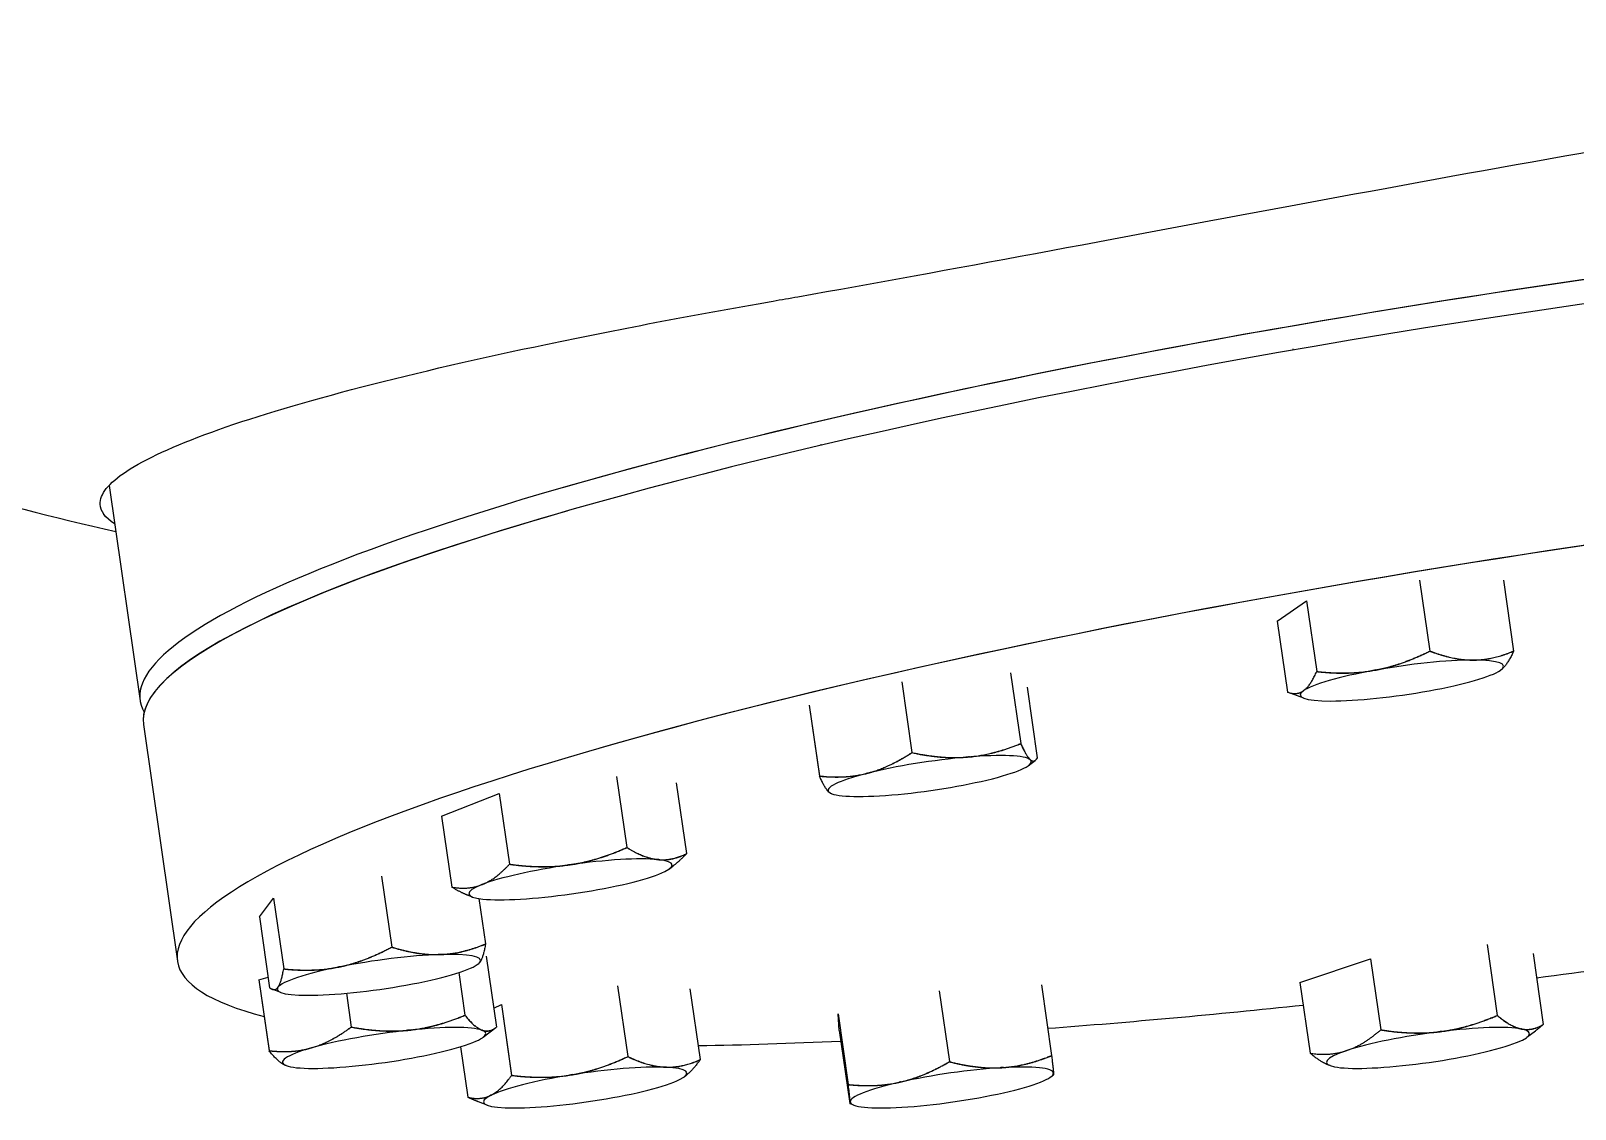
# Model space of a CAD drawing. Header units: inches. Extents: x -883 to 808, y -248 to 1051.
# Drawn here: x -413.16 to -405.17, y 642.11 to 647.69 of the extents above; entities that cross this region are included whole.
import ezdxf

# ---------------------------------------------------------------- set-up
doc = ezdxf.new("R2010")
doc.units = ezdxf.units.IN
doc.header["$MEASUREMENT"] = 0
doc.layers.get('0').update_dxf_attribs({"linetype": 'CONTINUOUS'})
doc.layers.add('EQUIPMENT - COMPRESSORS', color=41, linetype='CONTINUOUS')

# ---------------------------------------------------------------- blocks, each defined once
blk = doc.blocks.new('A$Cb802d3fd')
for p, q in [((5.2998, 30.2728), (4.1853, 30.1125)), ((4.0628, 30.0949), (2.8379, 29.9187)), ((2.7407, 29.4976), (2.3738, 29.4448)), ((2.7407, 29.4975), (2.3743, 29.4448)), ((2.7407, 29.4975), (2.3743, 29.4448)), ((3.067, 29.495), (2.7001, 29.4422)), ((2.7407, 29.4976), (2.7544, 29.45)), ((3.067, 29.495), (3.1641, 29.4219)), ((2.675, 29.3838), (2.692, 29.4285)), ((3.1641, 29.4219), (2.7971, 29.3691)), ((3.1641, 29.4218), (2.7976, 29.3691)), ((3.1641, 29.4218), (2.7976, 29.3691)), ((3.1641, 29.4219), (3.1641, 29.4218)), ((2.2969, 29.3569), (2.2969, 29.3569)), ((2.6712, 29.0449), (2.4961, 29.0197)), ((2.6712, 29.0449), (2.4966, 29.0197)), ((2.6712, 29.0449), (2.4966, 29.0197)), ((3.2771, 28.8631), (2.9106, 28.8104)), ((3.2771, 28.8631), (2.9106, 28.8104)), ((2.9106, 28.8104), (2.9101, 28.8104)), ((3.5876, 28.5522), (3.2207, 28.4995)), ((3.5876, 28.5522), (3.7058, 28.2539)), ((2.3944, 28.4543), (2.1333, 28.4168)), ((2.7782, 28.4633), (2.5577, 28.4316)), ((2.7782, 28.4633), (2.5577, 28.4316)), ((2.5577, 28.4316), (2.5572, 28.4316)), ((3.1691, 28.3924), (3.1766, 28.4122)), ((2.0922, 28.3158), (2.1096, 28.3617)), ((2.4435, 28.3377), (2.4933, 28.272)), ((2.863, 28.3212), (2.4966, 28.2684)), ((2.863, 28.3212), (2.4966, 28.2684)), ((2.8216, 28.3646), (2.8237, 28.3619)), ((2.9265, 28.3249), (2.9261, 28.3248)), ((3.161, 28.3586), (2.9266, 28.3248)), ((3.161, 28.3586), (2.9266, 28.3248)), ((2.6132, 28.2429), (2.2462, 28.1901)), ((2.6132, 28.2428), (2.2467, 28.1901)), ((2.6132, 28.2428), (2.2467, 28.1901)), ((2.4937, 28.2721), (2.4938, 28.272)), ((2.4937, 28.2721), (2.4938, 28.272)), ((2.4965, 28.2685), (2.4961, 28.2684)), ((2.5935, 28.2824), (2.6132, 28.2429)), ((2.6132, 28.2429), (2.6132, 28.2428)), ((3.7058, 28.2539), (3.3389, 28.2011)), ((3.7058, 28.2539), (3.3394, 28.2011)), ((3.7058, 28.2539), (3.3394, 28.2011)), ((3.7058, 28.2539), (3.7058, 28.2539)), ((3.7923, 27.6466), (3.4258, 27.5939)), ((3.7923, 27.6466), (3.4258, 27.5939)), ((2.3437, 27.5889), (2.3433, 27.5888)), ((2.7102, 27.6415), (2.3438, 27.5888)), ((2.7102, 27.6415), (2.3438, 27.5888)), ((3.4258, 27.5939), (3.4253, 27.5939)), ((3.3157, 27.3733), (3.3306, 27.3536)), ((3.7606, 27.3376), (3.3942, 27.2849)), ((3.7606, 27.3376), (3.3942, 27.2849)), ((2.2388, 27.2966), (2.2431, 27.291)), ((2.6942, 27.2669), (2.3278, 27.2142)), ((2.6942, 27.2669), (2.3278, 27.2142)), ((3.3941, 27.285), (3.3937, 27.2849)), ((2.3277, 27.2143), (2.3273, 27.2142)), ((4.1621, 26.6496), (3.7952, 26.5969)), ((4.1621, 26.6496), (3.7957, 26.5969)), ((4.1621, 26.6496), (3.7957, 26.5969)), ((4.1621, 26.6496), (4.1621, 26.6496)), ((3.7039, 26.5337), (3.7057, 26.5383)), ((3.7957, 26.5969), (3.7957, 26.5969)), ((3.7957, 26.5969), (3.7957, 26.5969)), ((5.5067, 26.5887), (5.5118, 26.5894)), ((2.4791, 26.4943), (2.1122, 26.4415)), ((2.5655, 26.5005), (2.1986, 26.4477)), ((2.5656, 26.5004), (2.1991, 26.4477)), ((2.5656, 26.5004), (2.1991, 26.4477)), ((2.1991, 26.4477), (2.1991, 26.4477)), ((2.1991, 26.4477), (2.1991, 26.4477)), ((2.4791, 26.4943), (2.5655, 26.5005)), ((2.5655, 26.5005), (2.5656, 26.5004)), ((2.0922, 26.419), (2.0994, 26.438)), ((4.2834, 26.1715), (3.917, 26.1188)), ((4.2834, 26.1715), (3.917, 26.1188)), ((3.9169, 26.1189), (3.9165, 26.1188)), ((2.6837, 25.9776), (2.3173, 25.9248)), ((2.6837, 25.9776), (2.3173, 25.9248)), ((2.3172, 25.9249), (2.3168, 25.9248)), ((4.3302, 25.6081), (3.9638, 25.5554)), ((4.3302, 25.6081), (3.9638, 25.5554)), ((3.8505, 25.5145), (3.8763, 25.4805)), ((4.2557, 25.5228), (3.8893, 25.47)), ((4.2557, 25.5228), (3.8893, 25.47)), ((3.9637, 25.5555), (3.9633, 25.5554)), ((2.7153, 25.4486), (2.3489, 25.3959)), ((2.7153, 25.4486), (2.3489, 25.3959)), ((3.8768, 25.4806), (3.8768, 25.4805)), ((3.8768, 25.4806), (3.8768, 25.4805)), ((3.8892, 25.4701), (3.8888, 25.47)), ((2.2388, 25.3998), (2.2492, 25.3861)), ((2.3488, 25.3959), (2.3484, 25.3959)), ((4.5971, 24.2281), (4.2302, 24.1753)), ((4.5971, 24.2281), (4.703, 24.0769)), ((4.198, 24.0906), (4.23, 24.1748)), ((5.9997, 24.1454), (6.0059, 24.1463)), ((2.7274, 24.1106), (2.3605, 24.0578)), ((2.7274, 24.1106), (2.8487, 23.7458)), ((4.703, 24.0769), (4.3361, 24.0241)), ((4.703, 24.0768), (4.3366, 24.0241)), ((4.703, 24.0768), (4.3366, 24.0241)), ((4.703, 24.0769), (4.703, 24.0768)), ((2.2969, 23.9552), (2.2987, 23.9602)), ((2.8487, 23.7458), (2.4817, 23.693)), ((2.8487, 23.7458), (2.4822, 23.693)), ((2.8487, 23.7458), (2.4822, 23.693)), ((2.8487, 23.7458), (2.8487, 23.7458)), ((4.8089, 23.4918), (4.4425, 23.4391)), ((4.8089, 23.4918), (4.4425, 23.4391)), ((4.4424, 23.4392), (4.442, 23.4391)), ((2.9231, 23.1429), (2.5567, 23.0902)), ((2.9231, 23.1429), (2.5567, 23.0902)), ((2.5566, 23.0902), (2.5562, 23.0902)), ((4.3446, 23.0714), (4.3447, 23.0713)), ((4.8089, 23.0581), (4.4425, 23.0053)), ((4.8089, 23.0581), (4.4425, 23.0053)), ((2.4435, 22.9361), (2.4765, 22.8925)), ((4.4424, 23.0054), (4.442, 23.0053)), ((2.5098, 22.8521), (2.5094, 22.8521)), ((2.8763, 22.9048), (2.5099, 22.8521)), ((2.8763, 22.9048), (2.5099, 22.8521))]:
    blk.add_line(p, q)
blk.add_arc((28.1444, 24.8845), 23.6966, 157.48824, 166.94207)
for centre, major_axis, start_param, end_param in [((3.9415, 22.2476), (-1.1036, 7.671), 2.798421, 6.607072), ((5.2889, 22.4415), (-1.1036, 7.671), 3.085236, 6.339704), ((5.1664, 22.4239), (-1.1036, 7.671), 5.487642, 6.283185), ((5.1669, 22.4239), (1.1036, -7.671), 0, 3.121541), ((5.1669, 22.4239), (1.1036, -7.671), 0, 3.121541), ((2.3884, 28.8499), (-0.0756, 0.5258), 5.487648, 6.534846), ((2.7666, 28.8769), (-0.0756, 0.5258), 6.142147, 7.189344), ((2.3884, 28.8499), (-0.0756, 0.5258), 0.25166, 1.298858), ((2.7666, 28.8769), (-0.0756, 0.5258), 5.094949, 6.142147), ((2.3884, 28.8499), (-0.0756, 0.5258), 4.440451, 5.487648), ((2.7666, 28.8769), (0.0756, -0.5258), 4.047751, 5.094949), ((2.7671, 28.8769), (-0.0756, 0.5258), 5.094949, 5.106933), ((2.7671, 28.8769), (-0.0756, 0.5258), 5.094949, 5.106933), ((2.7666, 28.8769), (-0.0756, 0.5258), 4.047751, 5.094949), ((2.7671, 28.8769), (-0.0756, 0.5258), 5.082965, 5.094949), ((2.7671, 28.8769), (-0.0756, 0.5258), 5.082965, 5.094949), ((2.3884, 28.8499), (0.0756, -0.5258), 4.440451, 5.487648), ((2.3889, 28.8499), (-0.0756, 0.5258), 4.440451, 4.458479), ((2.3889, 28.8499), (-0.0756, 0.5258), 4.440451, 4.458479), ((2.3884, 28.8499), (0.0756, -0.5258), 0.25166, 1.298858), ((2.3889, 28.8499), (-0.0756, 0.5258), 4.422422, 4.440451), ((2.3889, 28.8499), (-0.0756, 0.5258), 4.422422, 4.440451), ((2.7666, 28.8769), (0.0756, -0.5258), 5.094949, 6.142147), ((2.7666, 28.8769), (0.0756, -0.5258), 6.142147, 7.189344), ((2.7671, 28.8769), (-0.0756, 0.5258), 4.047751, 4.067041), ((2.7671, 28.8769), (-0.0756, 0.5258), 4.047751, 4.067041), ((2.7671, 28.8769), (-0.0756, 0.5258), 4.028462, 4.047751), ((2.7671, 28.8769), (-0.0756, 0.5258), 4.028462, 4.047751), ((2.3884, 28.8499), (0.0756, -0.5258), 5.487648, 6.534846), ((2.1838, 27.8088), (-0.0756, 0.5258), 5.880347, 6.927545), ((3.2607, 27.8855), (-0.0756, 0.5258), 5.749447, 6.796645), ((2.1838, 27.8088), (-0.0756, 0.5258), 4.83315, 5.880347), ((2.3889, 28.8499), (0.0756, -0.5258), 0.233632, 0.25166), ((2.3889, 28.8499), (0.0756, -0.5258), 0.233632, 0.25166), ((2.3889, 28.8499), (0.0756, -0.5258), 0.25166, 0.269688), ((2.3889, 28.8499), (0.0756, -0.5258), 0.25166, 0.269688), ((3.2607, 27.8855), (0.0756, -0.5258), 3.655052, 4.70225), ((3.2607, 27.8855), (-0.0756, 0.5258), 4.70225, 5.749447), ((2.1838, 27.8088), (0.0756, -0.5258), 3.785952, 4.83315), ((2.1843, 27.8088), (-0.0756, 0.5258), 4.83315, 4.848265), ((2.1843, 27.8088), (-0.0756, 0.5258), 4.83315, 4.848265), ((3.2612, 27.8855), (-0.0756, 0.5258), 4.70225, 4.71854), ((3.2612, 27.8855), (-0.0756, 0.5258), 4.70225, 4.71854), ((3.2607, 27.8855), (-0.0756, 0.5258), 3.655052, 4.70225), ((3.2612, 27.8855), (-0.0756, 0.5258), 4.68596, 4.70225), ((3.2612, 27.8855), (-0.0756, 0.5258), 4.68596, 4.70225), ((5.2894, 22.4415), (1.1036, -7.671), 6.262681, 8.629247), ((5.2894, 22.4415), (1.1036, -7.671), 6.262681, 8.629247), ((2.1838, 27.8088), (-0.0756, 0.5258), 3.785952, 4.83315), ((2.1843, 27.8088), (-0.0756, 0.5258), 4.818035, 4.83315), ((2.1843, 27.8088), (-0.0756, 0.5258), 4.818035, 4.83315), ((3.2607, 27.8855), (0.0756, -0.5258), 4.70225, 5.749447), ((2.1838, 27.8088), (0.0756, -0.5258), 4.83315, 5.880347), ((3.942, 22.2476), (1.1036, -7.671), 6.262681, 8.629247), ((3.942, 22.2476), (1.1036, -7.671), 6.262681, 8.629247), ((3.2607, 27.8855), (0.0756, -0.5258), 5.749447, 6.796645), ((3.2612, 27.8855), (-0.0756, 0.5258), 3.636013, 3.655052), ((3.2612, 27.8855), (-0.0756, 0.5258), 3.636013, 3.655052), ((3.2612, 27.8855), (-0.0756, 0.5258), 3.655052, 3.674092), ((3.2612, 27.8855), (-0.0756, 0.5258), 3.655052, 3.674092), ((2.1838, 27.8088), (0.0756, -0.5258), 5.880347, 6.927545), ((2.1843, 27.8088), (-0.0756, 0.5258), 3.766663, 3.785952), ((2.1843, 27.8088), (-0.0756, 0.5258), 3.766663, 3.785952), ((2.1843, 27.8088), (-0.0756, 0.5258), 3.785952, 3.805241), ((2.1843, 27.8088), (-0.0756, 0.5258), 3.785952, 3.805241), ((3.9415, 22.2476), (-1.1036, 7.671), 0.844684, 0.965211), ((3.7955, 26.0268), (-0.0756, 0.5258), 0.120761, 1.167958), ((3.7955, 26.0268), (-0.0756, 0.5258), 5.356748, 6.403946), ((2.1838, 25.912), (-0.0756, 0.5258), 6.273046, 7.320244), ((2.1838, 25.912), (-0.0756, 0.5258), 5.225849, 6.273046), ((3.796, 26.0268), (-0.0756, 0.5258), 5.356748, 5.363747), ((3.796, 26.0268), (-0.0756, 0.5258), 5.356748, 5.363747), ((3.7955, 26.0268), (-0.0756, 0.5258), 4.309551, 5.356748), ((3.796, 26.0268), (-0.0756, 0.5258), 5.34975, 5.356748), ((3.796, 26.0268), (-0.0756, 0.5258), 5.34975, 5.356748), ((3.7955, 26.0268), (0.0756, -0.5258), 4.309551, 5.356748), ((2.1838, 25.912), (0.0756, -0.5258), 4.178651, 5.225849), ((2.1843, 25.912), (-0.0756, 0.5258), 5.225849, 5.235704), ((2.1843, 25.912), (-0.0756, 0.5258), 5.225849, 5.235704), ((2.1838, 25.912), (-0.0756, 0.5258), 4.178651, 5.225849), ((2.1843, 25.912), (-0.0756, 0.5258), 5.215993, 5.225849), ((2.1843, 25.912), (-0.0756, 0.5258), 5.215993, 5.225849), ((3.7955, 26.0268), (0.0756, -0.5258), 0.120761, 1.167958), ((3.796, 26.0268), (-0.0756, 0.5258), 4.309551, 4.328171), ((3.796, 26.0268), (-0.0756, 0.5258), 4.309551, 4.328171), ((3.796, 26.0268), (-0.0756, 0.5258), 4.29093, 4.309551), ((3.796, 26.0268), (-0.0756, 0.5258), 4.29093, 4.309551), ((2.1838, 25.912), (0.0756, -0.5258), 6.273046, 7.320244), ((2.1843, 25.912), (-0.0756, 0.5258), 4.178651, 4.197691), ((2.1843, 25.912), (-0.0756, 0.5258), 4.178651, 4.197691), ((2.1843, 25.912), (-0.0756, 0.5258), 4.159612, 4.178651), ((2.1843, 25.912), (-0.0756, 0.5258), 4.159612, 4.178651), ((3.7955, 26.0268), (0.0756, -0.5258), 5.356748, 6.403946), ((2.1838, 25.912), (0.0756, -0.5258), 5.225849, 6.273046), ((3.796, 26.0268), (0.0756, -0.5258), 0.103506, 0.120761), ((3.796, 26.0268), (0.0756, -0.5258), 0.103506, 0.120761), ((3.796, 26.0268), (0.0756, -0.5258), 0.120761, 0.138016), ((3.796, 26.0268), (0.0756, -0.5258), 0.120761, 0.138016), ((3.9415, 22.2476), (-1.1036, 7.671), 1.124816, 1.307522), ((2.1843, 25.912), (0.0756, -0.5258), 6.261424, 6.273046), ((2.1843, 25.912), (0.0756, -0.5258), 6.261424, 6.273046), ((2.1843, 25.912), (0.0756, -0.5258), 6.273046, 6.28519), ((2.1843, 25.912), (0.0756, -0.5258), 6.273046, 6.28519), ((4.2896, 23.5836), (-0.0756, 0.5258), 6.011247, 7.058444), ((4.2896, 23.5836), (-0.0756, 0.5258), 4.964049, 6.011247), ((2.3884, 23.4483), (-0.0756, 0.5258), 5.618548, 6.665745), ((2.3884, 23.4483), (-0.0756, 0.5258), 0.38256, 1.429758), ((4.2896, 23.5836), (0.0756, -0.5258), 3.916852, 4.964049), ((2.3884, 23.4483), (-0.0756, 0.5258), 4.57135, 5.618548), ((4.2901, 23.5836), (-0.0756, 0.5258), 4.964049, 4.977748), ((4.2901, 23.5836), (-0.0756, 0.5258), 4.964049, 4.977748), ((4.2896, 23.5836), (-0.0756, 0.5258), 3.916852, 4.964049), ((4.2901, 23.5836), (-0.0756, 0.5258), 4.950351, 4.964049), ((4.2901, 23.5836), (-0.0756, 0.5258), 4.950351, 4.964049), ((2.3884, 23.4483), (0.0756, -0.5258), 4.57135, 5.618548), ((4.2896, 23.5836), (0.0756, -0.5258), 4.964049, 6.011247), ((2.3889, 23.4483), (-0.0756, 0.5258), 4.57135, 4.588605), ((2.3889, 23.4483), (-0.0756, 0.5258), 4.57135, 4.588605), ((2.3884, 23.4483), (0.0756, -0.5258), 0.38256, 1.429758), ((2.3889, 23.4483), (-0.0756, 0.5258), 4.554095, 4.57135), ((2.3889, 23.4483), (-0.0756, 0.5258), 4.554095, 4.57135), ((4.2896, 23.5836), (0.0756, -0.5258), 6.011247, 7.058444), ((4.2901, 23.5836), (-0.0756, 0.5258), 3.916852, 3.936224), ((4.2901, 23.5836), (-0.0756, 0.5258), 3.916852, 3.936224), ((4.2901, 23.5836), (-0.0756, 0.5258), 3.897479, 3.916852), ((4.2901, 23.5836), (-0.0756, 0.5258), 3.897479, 3.916852), ((2.3884, 23.4483), (0.0756, -0.5258), 5.618548, 6.665745), ((2.3889, 23.4483), (0.0756, -0.5258), 0.363939, 0.38256), ((2.3889, 23.4483), (0.0756, -0.5258), 0.363939, 0.38256), ((2.3889, 23.4483), (0.0756, -0.5258), 0.38256, 0.401181), ((2.3889, 23.4483), (0.0756, -0.5258), 0.38256, 0.401181), ((3.9415, 22.2476), (-1.1036, 7.671), 1.46711, 1.658483)]:
    blk.add_ellipse(centre, major_axis=major_axis, ratio=0.140974, start_param=start_param, end_param=end_param)
for points, knots in [([(5.1006, 30.2441), (5.1322, 30.2929), (5.1662, 30.3173), (5.2529, 30.3214), (5.3107, 30.2772), (5.4365, 30.0854), (5.5046, 29.9378), (5.6467, 29.5457), (5.7208, 29.3009), (5.8699, 28.7342), (5.945, 28.4122), (6.0901, 27.7254), (6.1652, 27.3371), (6.2445, 26.8885), (6.249, 26.8628), (6.2535, 26.8371)], [42.250142, 42.250142, 42.250142, 42.250142, 44.854713, 44.854713, 48.596428, 48.596428, 52.338143, 52.338143, 56.079858, 56.079858, 59.821574, 59.821574, 63.563143, 63.563143, 63.788665, 63.788665, 63.788665, 63.788665]), ([(5.1011, 30.2442), (5.1327, 30.2929), (5.1668, 30.3173), (5.2036, 30.319), (5.2049, 30.3191), (5.2062, 30.3191)], [42.251552, 42.251552, 42.251552, 42.251552, 44.854713, 44.854713, 44.948631, 44.948631, 44.948631, 44.948631]), ([(5.1011, 30.2442), (5.1327, 30.2929), (5.1668, 30.3173), (5.2036, 30.319), (5.2049, 30.3191), (5.2062, 30.3191)], [42.251552, 42.251552, 42.251552, 42.251552, 44.854713, 44.854713, 44.948631, 44.948631, 44.948631, 44.948631]), ([(6.2535, 26.8371), (6.2609, 26.7944), (6.2685, 26.7514), (6.4145, 25.9244), (6.5786, 25.0622), (6.9102, 23.2785), (7.0746, 22.3732), (7.3807, 20.4661), (7.512, 19.4874), (7.629, 18.075), (7.6518, 17.586), (7.6518, 17.1458), (7.6518, 16.8592), (7.6422, 16.5944), (7.5864, 15.8827), (7.5139, 15.5088), (7.288, 14.9092), (7.12, 14.7602), (6.9171, 14.8166), (6.8939, 14.8263), (6.8707, 14.8392)], [-27.167827, -27.167827, -27.167827, -27.167827, -26.774873, -26.774873, -19.657465, -19.657465, -12.699581, -12.699581, -4.744252, -4.744252, 0, 0, 0, 3.088736, 3.088736, 9.140618, 9.140618, 16.895067, 16.895067, 17.888571, 17.888571, 17.888571, 17.888571])]:
    blk.add_open_spline(points, degree=3, knots=knots)
for points, weights in [([(2.2969, 29.3569), (2.3112, 29.3946), (2.3738, 29.4448)], [1.00037687905, 1.0429961547, 1.01001874936]), ([(2.3738, 29.4448), (2.3601, 29.3242), (2.3884, 29.2256)], [1.01001874936, 1.04314139574, 1]), ([(2.3743, 29.4448), (2.3606, 29.3242), (2.3889, 29.2256)], [1.01001874936, 1.04314139574, 1]), ([(2.3743, 29.4448), (2.3606, 29.3242), (2.3889, 29.2256)], [1.01001874936, 1.04314139574, 1]), ([(2.7001, 29.4422), (2.6796, 29.4159), (2.7021, 29.399)], [1.01001874936, 1.04314139574, 1]), ([(2.7021, 29.399), (2.7247, 29.382), (2.7971, 29.3691)], [1, 1.04314139574, 1.01001874936]), ([(2.7971, 29.3691), (2.7809, 29.2127), (2.8071, 29.083)], [1.01001874936, 1.04314139574, 1]), ([(2.7976, 29.3691), (2.7814, 29.2127), (2.8076, 29.083)], [1.01001874936, 1.04314139574, 1]), ([(2.7976, 29.3691), (2.7814, 29.2127), (2.8076, 29.083)], [1.01001874936, 1.04314139574, 1]), ([(2.7976, 29.3691), (2.7976, 29.3691), (2.7976, 29.3691)], [1.01002734285, 1.01002304674, 1.01001874936]), ([(2.7976, 29.3691), (2.7976, 29.3691), (2.7976, 29.3691)], [1.01002734285, 1.01002304674, 1.01001874936]), ([(2.3884, 29.2256), (2.4168, 29.1269), (2.4961, 29.0197)], [1, 1.04314139574, 1.01001874936]), ([(2.3889, 29.2256), (2.4173, 29.1269), (2.4966, 29.0197)], [1, 1.04314139574, 1.01001874936]), ([(2.3889, 29.2256), (2.4173, 29.1269), (2.4966, 29.0197)], [1, 1.04314139574, 1.01001874936]), ([(2.4961, 29.0197), (2.466, 28.8554), (2.4802, 28.719)], [1.01001874936, 1.04314139574, 1]), ([(2.4966, 29.0197), (2.4665, 28.8554), (2.4807, 28.719)], [1.01001874936, 1.04314139574, 1]), ([(2.4966, 29.0197), (2.4665, 28.8554), (2.4807, 28.719)], [1.01001874936, 1.04314139574, 1]), ([(2.8071, 29.083), (2.8334, 28.9534), (2.9101, 28.8104)], [1, 1.04314139574, 1.01001874936]), ([(2.8076, 29.083), (2.8339, 28.9534), (2.9106, 28.8104)], [1, 1.04314139574, 1.01001874936]), ([(2.8076, 29.083), (2.8339, 28.9534), (2.9106, 28.8104)], [1, 1.04314139574, 1.01001874936]), ([(2.9101, 28.8104), (2.8679, 28.6736), (2.8716, 28.5609)], [1.01001874936, 1.04314139574, 1]), ([(2.9106, 28.8104), (2.8684, 28.6736), (2.8721, 28.5609)], [1.01001874936, 1.04314139574, 1]), ([(2.9106, 28.8104), (2.8684, 28.6736), (2.8721, 28.5609)], [1.01001874936, 1.04314139574, 1]), ([(2.4802, 28.719), (2.4944, 28.5825), (2.5572, 28.4316)], [1, 1.04314139574, 1.01001874936]), ([(2.4807, 28.719), (2.4949, 28.5825), (2.5577, 28.4316)], [1, 1.04314139574, 1.01001874936]), ([(2.4807, 28.719), (2.4949, 28.5825), (2.5577, 28.4316)], [1, 1.04314139574, 1.01001874936]), ([(2.8716, 28.5609), (2.8753, 28.4483), (2.9261, 28.3248)], [1, 1.04314139574, 1.01001874936]), ([(2.8721, 28.5609), (2.8758, 28.4483), (2.9266, 28.3248)], [1, 1.04314139574, 1.01001874936]), ([(2.8721, 28.5609), (2.8758, 28.4483), (2.9266, 28.3248)], [1, 1.04314139574, 1.01001874936]), ([(3.1766, 28.4122), (3.192, 28.4527), (3.2207, 28.4995)], [1.02391324602, 1.02706260541, 1.01001874936]), ([(3.2207, 28.4995), (3.2059, 28.4128), (3.2333, 28.3436)], [1.01001874936, 1.04314139574, 1]), ([(2.1096, 28.3617), (2.1197, 28.3882), (2.1333, 28.4168)], [1.02211244254, 1.01866232508, 1.01001874936]), ([(2.1333, 28.4168), (2.117, 28.3493), (2.1433, 28.2967)], [1.01001874936, 1.04314139574, 1]), ([(2.5572, 28.4316), (2.4944, 28.3812), (2.4802, 28.3433)], [1.01001874936, 1.04314139574, 1]), ([(2.5577, 28.4316), (2.4949, 28.3812), (2.4807, 28.3433)], [1.01001874936, 1.04314139574, 1]), ([(2.5577, 28.4316), (2.4949, 28.3812), (2.4807, 28.3433)], [1.01001874936, 1.04314139574, 1]), ([(2.1433, 28.2967), (2.1695, 28.2441), (2.2462, 28.1901)], [1, 1.04314139574, 1.01001874936]), ([(2.4802, 28.3433), (2.466, 28.3055), (2.4961, 28.2684)], [1, 1.04314139574, 1.01001874936]), ([(2.4807, 28.3433), (2.4665, 28.3055), (2.4966, 28.2684)], [1, 1.04314139574, 1.01001874936]), ([(2.4807, 28.3433), (2.4665, 28.3055), (2.4966, 28.2684)], [1, 1.04314139574, 1.01001874936]), ([(2.8311, 28.3547), (2.8265, 28.3582), (2.8237, 28.3619)], [1, 1.00842648358, 1.01394342809]), ([(2.9261, 28.3248), (2.8536, 28.3378), (2.8311, 28.3547)], [1.01001874936, 1.04314139574, 1]), ([(2.9266, 28.3248), (2.9265, 28.3249), (2.9264, 28.3249)], [1.01001874936, 1.01006817393, 1.0101174287]), ([(2.9266, 28.3248), (2.9265, 28.3249), (2.9264, 28.3249)], [1.01001874936, 1.01006817394, 1.01011742871]), ([(3.2333, 28.3436), (3.2607, 28.2744), (3.3389, 28.2011)], [1, 1.04314139574, 1.01001874936]), ([(2.2462, 28.1901), (2.2258, 28.0223), (2.2483, 27.8827)], [1.01001874936, 1.04314139574, 1]), ([(2.2467, 28.1901), (2.2263, 28.0223), (2.2488, 27.8827)], [1.01001874936, 1.04314139574, 1]), ([(2.2467, 28.1901), (2.2263, 28.0223), (2.2488, 27.8827)], [1.01001874936, 1.04314139574, 1]), ([(2.2467, 28.1901), (2.2467, 28.1901), (2.2467, 28.1901)], [1.0100324186, 1.0100255856, 1.01001874936]), ([(2.2467, 28.1901), (2.2467, 28.1901), (2.2467, 28.1901)], [1.0100324186, 1.0100255856, 1.01001874936]), ([(3.3389, 28.2011), (3.3155, 28.0317), (3.3356, 27.8908)], [1.01001874936, 1.04314139574, 1]), ([(3.3394, 28.2011), (3.316, 28.0317), (3.3361, 27.8908)], [1.01001874936, 1.04314139574, 1]), ([(3.3394, 28.2011), (3.316, 28.0317), (3.3361, 27.8908)], [1.01001874936, 1.04314139574, 1]), ([(3.3393, 28.2012), (3.3393, 28.2012), (3.3394, 28.2011)], [1.01003462635, 1.01002669004, 1.01001874936]), ([(3.3393, 28.2012), (3.3393, 28.2012), (3.3394, 28.2011)], [1.01003462635, 1.01002669004, 1.01001874936]), ([(3.3356, 27.8908), (3.3557, 27.7499), (3.4253, 27.5939)], [1, 1.04314139574, 1.01001874936]), ([(3.3361, 27.8908), (3.3562, 27.7499), (3.4258, 27.5939)], [1, 1.04314139574, 1.01001874936]), ([(3.3361, 27.8908), (3.3562, 27.7499), (3.4258, 27.5939)], [1, 1.04314139574, 1.01001874936]), ([(2.2483, 27.8827), (2.2708, 27.7432), (2.3433, 27.5888)], [1, 1.04314139574, 1.01001874936]), ([(2.2488, 27.8827), (2.2713, 27.7432), (2.3438, 27.5888)], [1, 1.04314139574, 1.01001874936]), ([(2.2488, 27.8827), (2.2713, 27.7432), (2.3438, 27.5888)], [1, 1.04314139574, 1.01001874936]), ([(2.3433, 27.5888), (2.2925, 27.4817), (2.2888, 27.3948)], [1.01001874936, 1.04314139574, 1]), ([(2.3438, 27.5888), (2.293, 27.4817), (2.2893, 27.3948)], [1.01001874936, 1.04314139574, 1]), ([(2.3438, 27.5888), (2.293, 27.4817), (2.2893, 27.3948)], [1.01001874936, 1.04314139574, 1]), ([(3.4253, 27.5939), (3.3704, 27.5044), (3.363, 27.4327)], [1.01001874936, 1.04314139574, 1]), ([(3.4258, 27.5939), (3.3709, 27.5044), (3.3635, 27.4327)], [1.01001874936, 1.04314139574, 1]), ([(3.4258, 27.5939), (3.3709, 27.5044), (3.3635, 27.4327)], [1.01001874936, 1.04314139574, 1]), ([(3.363, 27.4327), (3.3557, 27.361), (3.3937, 27.2849)], [1, 1.04314139574, 1.01001874936]), ([(3.3635, 27.4327), (3.3562, 27.361), (3.3942, 27.2849)], [1, 1.04314139574, 1.01001874936]), ([(3.3635, 27.4327), (3.3562, 27.361), (3.3942, 27.2849)], [1, 1.04314139574, 1.01001874936]), ([(2.2888, 27.3948), (2.2851, 27.3079), (2.3273, 27.2142)], [1, 1.04314139574, 1.01001874936]), ([(2.2893, 27.3948), (2.2856, 27.3079), (2.3278, 27.2142)], [1, 1.04314139574, 1.01001874936]), ([(2.2893, 27.3948), (2.2856, 27.3079), (2.3278, 27.2142)], [1, 1.04314139574, 1.01001874936]), ([(3.3937, 27.2849), (3.3559, 27.3204), (3.3306, 27.3536)], [1.01001874936, 1.02578427846, 1.02427207033]), ([(2.3273, 27.2142), (2.2714, 27.2536), (2.2431, 27.291)], [1.01001874936, 1.03391107019, 1.01812204096]), ([(3.3942, 27.2849), (3.3941, 27.2849), (3.3941, 27.285)], [1.01001874936, 1.01003240311, 1.0100460439]), ([(3.3942, 27.2849), (3.3941, 27.2849), (3.3941, 27.285)], [1.01001874936, 1.01003240311, 1.0100460439]), ([(2.3278, 27.2142), (2.3278, 27.2143), (2.3277, 27.2143)], [1.01001874936, 1.01003646877, 1.01005416636]), ([(2.3278, 27.2142), (2.3278, 27.2143), (2.3277, 27.2143)], [1.01001874936, 1.01003646877, 1.01005416636]), ([(3.7057, 26.5383), (3.7073, 26.5427), (3.7115, 26.5475)], [1.01593308792, 1.01002603473, 1]), ([(3.7115, 26.5475), (3.7288, 26.5673), (3.7952, 26.5969)], [1, 1.04314139574, 1.01001874936]), ([(3.7952, 26.5969), (3.7812, 26.4621), (3.8093, 26.3511)], [1.01001874936, 1.04314139574, 1]), ([(3.7957, 26.5969), (3.7817, 26.4621), (3.8098, 26.3511)], [1.01001874936, 1.04314139574, 1]), ([(3.7957, 26.5969), (3.7817, 26.4621), (3.8098, 26.3511)], [1.01001874936, 1.04314139574, 1]), ([(2.1089, 26.4379), (2.129, 26.4393), (2.1986, 26.4477)], [1, 1.04314139574, 1.01001874936]), ([(2.1986, 26.4477), (2.1838, 26.3009), (2.2112, 26.1796)], [1.01001874936, 1.04314139574, 1]), ([(2.1991, 26.4477), (2.1843, 26.3009), (2.2117, 26.1796)], [1.01001874936, 1.04314139574, 1]), ([(2.1991, 26.4477), (2.1843, 26.3009), (2.2117, 26.1796)], [1.01001874936, 1.04314139574, 1]), ([(2.1122, 26.4415), (2.0888, 26.4365), (2.1089, 26.4379)], [1.01001874936, 1.04314139574, 1]), ([(3.8093, 26.3511), (3.8375, 26.2402), (3.9165, 26.1188)], [1, 1.04314139574, 1.01001874936]), ([(3.8098, 26.3511), (3.838, 26.2402), (3.917, 26.1188)], [1, 1.04314139574, 1.01001874936]), ([(3.8098, 26.3511), (3.838, 26.2402), (3.917, 26.1188)], [1, 1.04314139574, 1.01001874936]), ([(2.2112, 26.1796), (2.2386, 26.0583), (2.3168, 25.9248)], [1, 1.04314139574, 1.01001874936]), ([(2.2117, 26.1796), (2.2391, 26.0583), (2.3173, 25.9248)], [1, 1.04314139574, 1.01001874936]), ([(2.2117, 26.1796), (2.2391, 26.0583), (2.3173, 25.9248)], [1, 1.04314139574, 1.01001874936]), ([(3.9165, 26.1188), (3.8825, 25.9612), (3.8934, 25.8304)], [1.01001874936, 1.04314139574, 1]), ([(3.917, 26.1188), (3.883, 25.9612), (3.8939, 25.8304)], [1.01001874936, 1.04314139574, 1]), ([(3.917, 26.1188), (3.883, 25.9612), (3.8939, 25.8304)], [1.01001874936, 1.04314139574, 1]), ([(2.3168, 25.9248), (2.2787, 25.7764), (2.2861, 25.6537)], [1.01001874936, 1.04314139574, 1]), ([(2.3173, 25.9248), (2.2792, 25.7764), (2.2866, 25.6537)], [1.01001874936, 1.04314139574, 1]), ([(2.3173, 25.9248), (2.2792, 25.7764), (2.2866, 25.6537)], [1.01001874936, 1.04314139574, 1]), ([(3.8934, 25.8304), (3.9042, 25.6997), (3.9633, 25.5554)], [1, 1.04314139574, 1.01001874936]), ([(3.8939, 25.8304), (3.9047, 25.6997), (3.9638, 25.5554)], [1, 1.04314139574, 1.01001874936]), ([(3.8939, 25.8304), (3.9047, 25.6997), (3.9638, 25.5554)], [1, 1.04314139574, 1.01001874936]), ([(2.2861, 25.6537), (2.2934, 25.5309), (2.3484, 25.3959)], [1, 1.04314139574, 1.01001874936]), ([(2.2866, 25.6537), (2.2939, 25.5309), (2.3489, 25.3959)], [1, 1.04314139574, 1.01001874936]), ([(2.2866, 25.6537), (2.2939, 25.5309), (2.3489, 25.3959)], [1, 1.04314139574, 1.01001874936]), ([(3.8795, 25.506), (3.8623, 25.4862), (3.8888, 25.47)], [1, 1.04314139574, 1.01001874936]), ([(3.88, 25.506), (3.8628, 25.4862), (3.8893, 25.47)], [1, 1.04314139574, 1.01001874936]), ([(3.88, 25.506), (3.8628, 25.4862), (3.8893, 25.47)], [1, 1.04314139574, 1.01001874936]), ([(3.9633, 25.5554), (3.8968, 25.5258), (3.8795, 25.506)], [1.01001874936, 1.04314139574, 1]), ([(3.9638, 25.5554), (3.8973, 25.5258), (3.88, 25.506)], [1.01001874936, 1.04314139574, 1]), ([(3.9638, 25.5554), (3.8973, 25.5258), (3.88, 25.506)], [1.01001874936, 1.04314139574, 1]), ([(2.2587, 25.3861), (2.2497, 25.3854), (2.2492, 25.3861)], [1, 1.01888845789, 1.02315768772]), ([(2.2592, 25.3861), (2.2543, 25.3857), (2.2519, 25.3858)], [1, 1.01016022826, 1.016090476]), ([(2.2592, 25.3861), (2.2543, 25.3857), (2.2519, 25.3858)], [1, 1.01016022852, 1.01609047631]), ([(2.3484, 25.3959), (2.2787, 25.3875), (2.2587, 25.3861)], [1.01001874936, 1.04314139574, 1]), ([(2.3489, 25.3959), (2.2792, 25.3875), (2.2592, 25.3861)], [1.01001874936, 1.04314139574, 1]), ([(2.3489, 25.3959), (2.2792, 25.3875), (2.2592, 25.3861)], [1.01001874936, 1.04314139574, 1]), ([(4.2302, 24.1753), (4.2121, 24.1281), (4.2366, 24.093)], [1.01001874936, 1.04314139574, 1]), ([(2.2987, 23.9602), (2.3154, 24.004), (2.3605, 24.0578)], [1.01638377642, 1.0351460454, 1.01001874936]), ([(2.3605, 24.0578), (2.3465, 23.9534), (2.3746, 23.8688)], [1.01001874936, 1.04314139574, 1]), ([(4.2366, 24.093), (4.2612, 24.0579), (4.3361, 24.0241)], [1, 1.04314139574, 1.01001874936]), ([(4.3361, 24.0241), (4.318, 23.8607), (4.3426, 23.7249)], [1.01001874936, 1.04314139574, 1]), ([(4.3366, 24.0241), (4.3185, 23.8607), (4.3431, 23.7249)], [1.01001874936, 1.04314139574, 1]), ([(4.3366, 24.0241), (4.3185, 23.8607), (4.3431, 23.7249)], [1.01001874936, 1.04314139574, 1]), ([(4.3366, 24.0241), (4.3366, 24.0241), (4.3366, 24.0241)], [1.01002997686, 1.0100243642, 1.01001874936]), ([(4.3366, 24.0241), (4.3366, 24.0241), (4.3366, 24.0241)], [1.01002997686, 1.0100243642, 1.01001874936]), ([(2.3746, 23.8688), (2.4028, 23.7841), (2.4817, 23.693)], [1, 1.04314139574, 1.01001874936]), ([(2.4817, 23.693), (2.4552, 23.5248), (2.4725, 23.3849)], [1.01001874936, 1.04314139574, 1]), ([(2.4822, 23.693), (2.4557, 23.5248), (2.473, 23.3849)], [1.01001874936, 1.04314139574, 1]), ([(2.4822, 23.693), (2.4557, 23.5248), (2.473, 23.3849)], [1.01001874936, 1.04314139574, 1]), ([(2.4822, 23.6931), (2.4822, 23.6931), (2.4822, 23.693)], [1.01003656237, 1.01002765862, 1.01001874936]), ([(2.4822, 23.6931), (2.4822, 23.6931), (2.4822, 23.693)], [1.01003656237, 1.01002765862, 1.01001874936]), ([(4.3426, 23.7249), (4.3671, 23.5892), (4.442, 23.4391)], [1, 1.04314139574, 1.01001874936]), ([(4.3431, 23.7249), (4.3676, 23.5892), (4.4425, 23.4391)], [1, 1.04314139574, 1.01001874936]), ([(4.3431, 23.7249), (4.3676, 23.5892), (4.4425, 23.4391)], [1, 1.04314139574, 1.01001874936]), ([(4.442, 23.4391), (4.3955, 23.3162), (4.3955, 23.2155)], [1.01001874936, 1.04314139574, 1]), ([(4.4425, 23.4391), (4.396, 23.3162), (4.396, 23.2155)], [1.01001874936, 1.04314139574, 1]), ([(4.4425, 23.4391), (4.396, 23.3162), (4.396, 23.2155)], [1.01001874936, 1.04314139574, 1]), ([(2.4725, 23.3849), (2.4898, 23.245), (2.5562, 23.0902)], [1, 1.04314139574, 1.01001874936]), ([(2.473, 23.3849), (2.4903, 23.245), (2.5567, 23.0902)], [1, 1.04314139574, 1.01001874936]), ([(2.473, 23.3849), (2.4903, 23.245), (2.5567, 23.0902)], [1, 1.04314139574, 1.01001874936]), ([(4.3955, 23.2155), (4.3955, 23.1149), (4.442, 23.0053)], [1, 1.04314139574, 1.01001874936]), ([(4.396, 23.2155), (4.396, 23.1149), (4.4425, 23.0053)], [1, 1.04314139574, 1.01001874936]), ([(4.396, 23.2155), (4.396, 23.1149), (4.4425, 23.0053)], [1, 1.04314139574, 1.01001874936]), ([(2.5562, 23.0902), (2.4972, 23.0197), (2.4863, 22.9644)], [1.01001874936, 1.04314139574, 1]), ([(2.5567, 23.0902), (2.4977, 23.0197), (2.4868, 22.9644)], [1.01001874936, 1.04314139574, 1]), ([(2.5567, 23.0902), (2.4977, 23.0197), (2.4868, 22.9644)], [1.01001874936, 1.04314139574, 1]), ([(4.442, 23.0053), (4.3701, 23.0378), (4.3447, 23.0713)], [1.01001874936, 1.04179224657, 1.00338793535]), ([(2.4863, 22.9644), (2.4754, 22.9092), (2.5094, 22.8521)], [1, 1.04314139574, 1.01001874936]), ([(2.4868, 22.9644), (2.4759, 22.9092), (2.5099, 22.8521)], [1, 1.04314139574, 1.01001874936]), ([(2.4868, 22.9644), (2.4759, 22.9092), (2.5099, 22.8521)], [1, 1.04314139574, 1.01001874936]), ([(4.4425, 23.0053), (4.4425, 23.0054), (4.4424, 23.0054)], [1.01001874936, 1.01004461261, 1.01007042937]), ([(4.4425, 23.0053), (4.4425, 23.0054), (4.4424, 23.0054)], [1.01001874936, 1.01004461261, 1.01007042937]), ([(2.5094, 22.8521), (2.4915, 22.8727), (2.4765, 22.8925)], [1.01001874936, 1.01732670679, 1.02092220423]), ([(2.5099, 22.8521), (2.5099, 22.8521), (2.5098, 22.8521)], [1.01001874936, 1.01003001171, 1.01004126525]), ([(2.5099, 22.8521), (2.5099, 22.8521), (2.5098, 22.8521)], [1.01001874936, 1.01003001171, 1.01004126525])]:
    blk.add_rational_spline(points, weights, degree=2)

msp = doc.modelspace()

# ---------------------------------------------------------------- block references
at = {"layer": 'EQUIPMENT - COMPRESSORS', "rotation": 89.99999999999999}
msp.add_blockref('A$Cb802d3fd', (-382.48269, 640.03559), dxfattribs=at)

doc.saveas('drawing.dxf')
